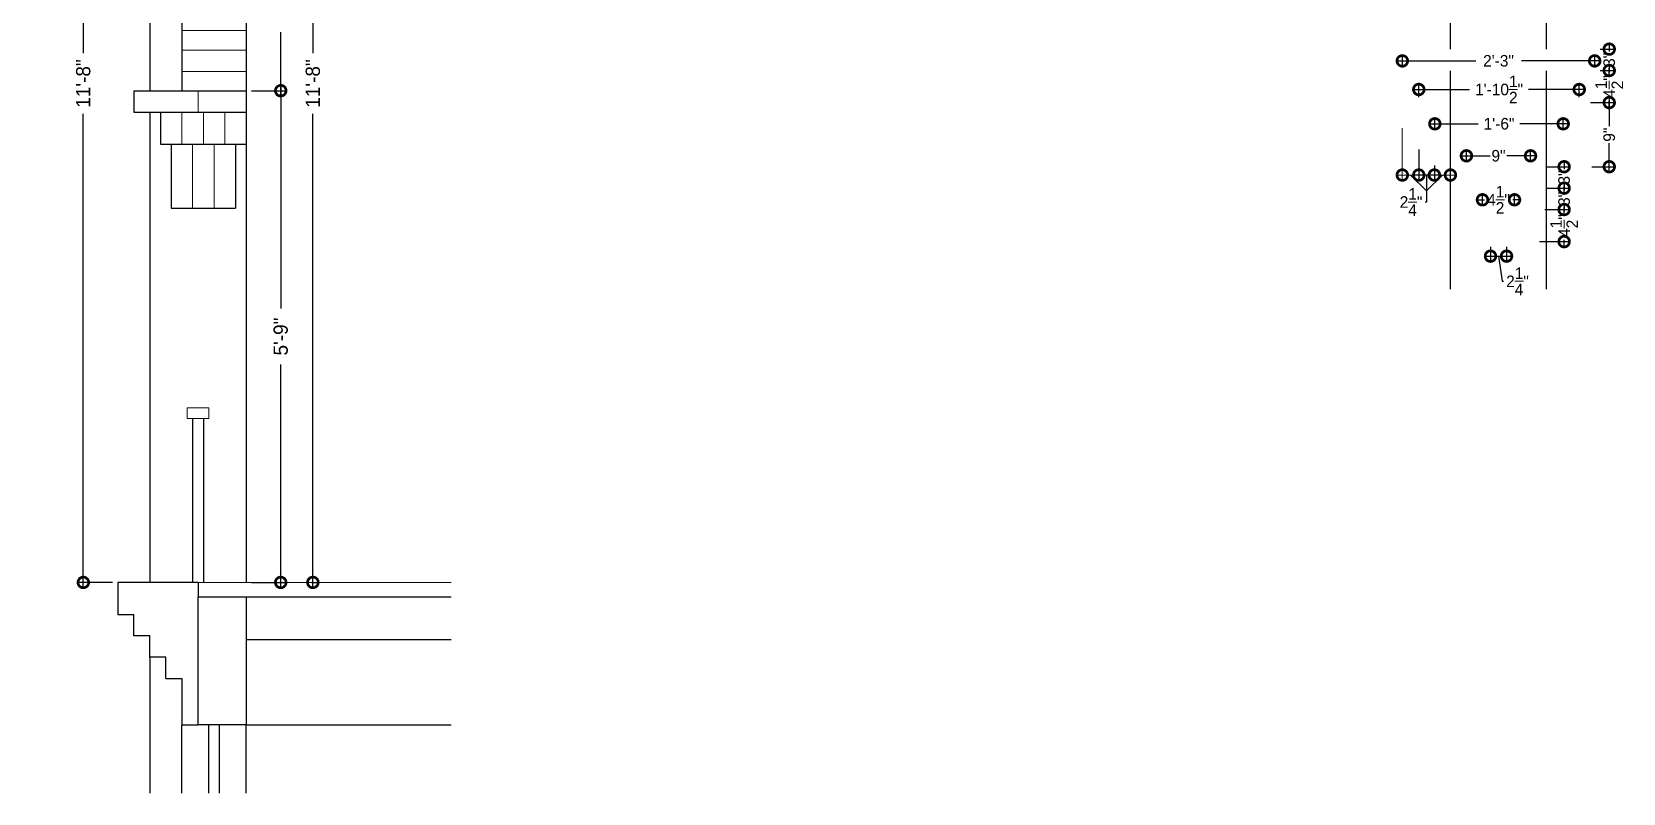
# Model space of a CAD drawing. Header units: millimetres. Extents: x -141861 to -141057, y 13116 to 13652.
# Drawn here: x -141386.8 to -141163.6, y 13116.1 to 13222.9 of the extents above; entities that cross this region are included whole.
import ezdxf
from ezdxf.xclip import XClip

# ---------------------------------------------------------------- set-up
doc = ezdxf.new("R2010")
doc.units = ezdxf.units.MM
doc.header["$XCLIPFRAME"] = 0
doc.layers.get('0').update_dxf_attribs({"color": 254})
for name, color, linetype, lineweight in [('Dim', 7, 'Continuous', 9), ('Floor Finish', 71, 'Continuous', 13), ('Hatch', 252, 'Continuous', 0), ('Stair', 22, 'Continuous', 9)]:
    doc.layers.add(name, color=color, linetype=linetype, lineweight=lineweight)
for name, color, linetype in [('ele', 43, 'Continuous'), ('ele1', 1, 'Continuous'), ('Pillar', 30, 'Continuous'), ('Slab', 3, 'Continuous'), ('Text', 255, 'Continuous'), ('WALL', 40, 'Continuous')]:
    doc.layers.add(name, color=color, linetype=linetype)
doc.dimstyles.new('¾ Scale', dxfattribs={"dimtxt": 1.625, "dimasz": 3, "dimexe": 0.75, "dimexo": 0.75, "dimgap": 0.09, "dimtad": 0, "dimdec": 3, "dimzin": 3, "dimdsep": 46, "dimlunit": 4, "dimtxsty": 'Standard', "dimblk": 'DOTSMALL', "dimcen": 0.09, "dimdle": 0.75, "dimadec": 0, "dimazin": 0, "dimtfac": 1, "dimtdec": 3, "dimtmove": 1, "dimatfit": 3, "dimfxl": 1, "dimtolj": 1, "dimtzin": 0, "dimarcsym": 0})

# ---------------------------------------------------------------- blocks, each defined once
blk = doc.blocks.new('Cangry')
at = {"color": 0, "linetype": 'ByBlock', "lineweight": -2, "ltscale": 3}
for p, q in [((13.5, 0), (-13.5, 0)), ((13.5, -3), (13.5, 0)), ((-13.5, -3), (-13.5, 0)), ((-3.18, -3), (-13.5, -3)), ((-11.25, -3), (-11.25, -7.5)), ((0, -6), (-3.18, -3)), ((3.18, -3), (0, -6)), ((13.5, -3), (3.18, -3)), ((11.39, -3), (11.39, -7.5)), ((-6.75, -7.5), (-11.25, -7.5)), ((-9, -7.5), (-9, -12)), ((6.89, -7.5), (11.39, -7.5)), ((9.14, -7.5), (9.14, -12))]:
    blk.add_line(p, q, dxfattribs=at)
blk.add_lwpolyline([(0, -8.07), (-3.18, -11.25), (0, -14.43), (3.18, -11.25)], close=True, dxfattribs=at)
for centre, start, end in [((-2.45, -11.54), 184.0381, 229.092), ((2.59, -11.54), 310.908, 355.9619)]:
    blk.add_arc(centre, 6.57, start, end, dxfattribs=at)
blk = doc.blocks.new('LINE')
at = {"color": 0, "linetype": 'ByBlock', "lineweight": -2}
blk.add_line((0, 0), (12, 0), dxfattribs=at)
blk = doc.blocks.new('Gutka')
at = {"color": 0, "linetype": 'ByBlock', "lineweight": -2}
blk.add_line((4.5, 7.5), (-4.5, 7.5), dxfattribs=at)
for points in [[(4.5, 10.5), (-4.5, 10.5), (-4.5, 7.5), (4.5, 7.5)], [(-2.25, 7.5), (2.25, 7.5), (2.25, 4.5), (-2.25, 4.5)], [(-1.125, 4.5), (1.125, 4.5), (1.125, 0), (-1.125, 0)]]:
    blk.add_lwpolyline(points, close=True, dxfattribs=at)
blk = doc.blocks.new('_DotSmall')
at = {"layer": 'Text', "color": 0, "const_width": 0.5}
blk.add_lwpolyline([(-0.0625, 0, 1), (0.0625, 0, 1)], format="xyb", close=True, dxfattribs=at)
blk = doc.blocks.new('*D29')
at = {"layer": 'Defpoints', "color": 0, "transparency": 16777216}
for p in [(-141167.55, 13220.51), (-141167.55, 13217.51), (-141165.51, 13217.51)]:
    blk.add_point(p, dxfattribs=at)
at = {"layer": 'Dim', "color": 0, "lineweight": -2, "transparency": 16777216}
for p, q in [((-141166.8, 13220.51), (-141164.76, 13220.51)), ((-141165.51, 13221.26), (-141165.51, 13220.18)), ((-141166.8, 13217.51), (-141164.76, 13217.51)), ((-141165.51, 13216.76), (-141165.51, 13217.83))]:
    blk.add_line(p, q, dxfattribs=at)
at = {"layer": 'Dim', "color": 0, "lineweight": -2, "transparency": 16777216, "xscale": 3, "yscale": 3, "zscale": 3}
for p, rotation in [((-141165.51, 13220.51), 90), ((-141165.51, 13217.51), 270)]:
    blk.add_blockref('_DotSmall', p, dxfattribs=dict(at, rotation=rotation))
at = {"layer": 'Dim', "color": 0, "transparency": 16777216, "insert": (-141165.51, 13219.01), "char_height": 1.625, "attachment_point": 5, "rotation": 90}
blk.add_mtext('\\A1;3"', dxfattribs=at)
blk = doc.blocks.new('*D30')
at = {"layer": 'Defpoints', "color": 0, "transparency": 16777216}
for p in [(-141165.51, 13213.01), (-141168.7, 13204.01), (-141165.51, 13204.01)]:
    blk.add_point(p, dxfattribs=at)
at = {"layer": 'Dim', "color": 0, "lineweight": -2, "transparency": 16777216}
for p, q in [((-141165.51, 13213.76), (-141165.51, 13209.68)), ((-141165.51, 13203.26), (-141165.51, 13207.33)), ((-141167.95, 13204.01), (-141164.76, 13204.01))]:
    blk.add_line(p, q, dxfattribs=at)
at = {"layer": 'Dim', "color": 0, "lineweight": -2, "transparency": 16777216, "xscale": 3, "yscale": 3, "zscale": 3}
for p, rotation in [((-141165.51, 13213.01), 90), ((-141165.51, 13204.01), 270)]:
    blk.add_blockref('_DotSmall', p, dxfattribs=dict(at, rotation=rotation))
at = {"layer": 'Dim', "color": 0, "transparency": 16777216, "insert": (-141165.51, 13208.51), "char_height": 1.625, "attachment_point": 5, "rotation": 90}
blk.add_mtext('\\A1;9"', dxfattribs=at)
blk = doc.blocks.new('*D31')
at = {"layer": 'Defpoints', "color": 0, "transparency": 16777216}
for p in [(-141167.55, 13217.51), (-141168.9, 13213.01), (-141165.51, 13213.01)]:
    blk.add_point(p, dxfattribs=at)
at = {"layer": 'Dim', "color": 0, "lineweight": -2, "transparency": 16777216}
for p, q in [((-141165.51, 13218.26), (-141165.51, 13217.24)), ((-141166.8, 13217.51), (-141164.76, 13217.51)), ((-141168.15, 13213.01), (-141164.76, 13213.01)), ((-141165.51, 13212.26), (-141165.51, 13213.27))]:
    blk.add_line(p, q, dxfattribs=at)
at = {"layer": 'Dim', "color": 0, "lineweight": -2, "transparency": 16777216, "xscale": 3, "yscale": 3, "zscale": 3}
for p, rotation in [((-141165.51, 13217.51), 90), ((-141165.51, 13213.01), 270)]:
    blk.add_blockref('_DotSmall', p, dxfattribs=dict(at, rotation=rotation))
at = {"layer": 'Dim', "color": 0, "transparency": 16777216, "insert": (-141165.51, 13215.26), "char_height": 1.625, "attachment_point": 5, "rotation": 90}
blk.add_mtext('\\A1;4{\\H1.000000x;\\S1/2;}"', dxfattribs=at)
blk = doc.blocks.new('*D32')
at = {"layer": 'Defpoints', "color": 0, "transparency": 16777216}
for p in [(-141175.17, 13204.01), (-141175.17, 13201), (-141171.84, 13201)]:
    blk.add_point(p, dxfattribs=at)
at = {"layer": 'Dim', "color": 0, "lineweight": -2, "transparency": 16777216}
for p, q in [((-141174.42, 13204.01), (-141171.09, 13204.01)), ((-141171.84, 13204.76), (-141171.84, 13203.68)), ((-141174.42, 13201), (-141171.09, 13201)), ((-141171.84, 13200.25), (-141171.84, 13201.33))]:
    blk.add_line(p, q, dxfattribs=at)
at = {"layer": 'Dim', "color": 0, "lineweight": -2, "transparency": 16777216, "xscale": 3, "yscale": 3, "zscale": 3}
for p, rotation in [((-141171.84, 13204.01), 90), ((-141171.84, 13201), 270)]:
    blk.add_blockref('_DotSmall', p, dxfattribs=dict(at, rotation=rotation))
at = {"layer": 'Dim', "color": 0, "transparency": 16777216, "insert": (-141171.84, 13202.5), "char_height": 1.625, "attachment_point": 5, "rotation": 90}
blk.add_mtext('\\A1;3"', dxfattribs=at)
blk = doc.blocks.new('*D33')
at = {"layer": 'Defpoints', "color": 0, "transparency": 16777216}
for p in [(-141175.17, 13201), (-141173.8, 13198), (-141171.84, 13198)]:
    blk.add_point(p, dxfattribs=at)
at = {"layer": 'Dim', "color": 0, "lineweight": -2, "transparency": 16777216}
for p, q in [((-141174.42, 13201), (-141171.09, 13201)), ((-141171.84, 13201.75), (-141171.84, 13200.68)), ((-141171.84, 13197.25), (-141171.84, 13198.33)), ((-141173.05, 13198), (-141171.09, 13198))]:
    blk.add_line(p, q, dxfattribs=at)
at = {"layer": 'Dim', "color": 0, "lineweight": -2, "transparency": 16777216, "xscale": 3, "yscale": 3, "zscale": 3}
for p, rotation in [((-141171.84, 13201), 90), ((-141171.84, 13198), 270)]:
    blk.add_blockref('_DotSmall', p, dxfattribs=dict(at, rotation=rotation))
at = {"layer": 'Dim', "color": 0, "transparency": 16777216, "insert": (-141171.84, 13199.5), "char_height": 1.625, "attachment_point": 5, "rotation": 90}
blk.add_mtext('\\A1;3"', dxfattribs=at)
blk = doc.blocks.new('*D34')
at = {"layer": 'Defpoints', "color": 0, "transparency": 16777216}
for p in [(-141175.3, 13198), (-141176.04, 13193.5), (-141171.84, 13193.5)]:
    blk.add_point(p, dxfattribs=at)
at = {"layer": 'Dim', "color": 0, "lineweight": -2, "transparency": 16777216}
for p, q in [((-141171.84, 13198.75), (-141171.84, 13197.74)), ((-141174.55, 13198), (-141171.09, 13198)), ((-141171.84, 13192.75), (-141171.84, 13193.77)), ((-141175.29, 13193.5), (-141171.09, 13193.5))]:
    blk.add_line(p, q, dxfattribs=at)
at = {"layer": 'Dim', "color": 0, "lineweight": -2, "transparency": 16777216, "xscale": 3, "yscale": 3, "zscale": 3}
for p, rotation in [((-141171.84, 13198), 90), ((-141171.84, 13193.5), 270)]:
    blk.add_blockref('_DotSmall', p, dxfattribs=dict(at, rotation=rotation))
at = {"layer": 'Dim', "color": 0, "transparency": 16777216, "insert": (-141171.84, 13195.75), "char_height": 1.625, "attachment_point": 5, "rotation": 90}
blk.add_mtext('\\A1;4{\\H1.000000x;\\S1/2;}"', dxfattribs=at)
blk = doc.blocks.new('*D35')
at = {"layer": 'Defpoints', "color": 0, "transparency": 16777216}
for p in [(-141167.55, 13218.86), (-141194.54, 13217.51), (-141167.55, 13217.51)]:
    blk.add_point(p, dxfattribs=at)
at = {"layer": 'Dim', "color": 0, "lineweight": -2, "transparency": 16777216}
for p, q in [((-141195.29, 13218.86), (-141184.25, 13218.86)), ((-141194.54, 13218.26), (-141194.54, 13219.61)), ((-141166.8, 13218.86), (-141177.84, 13218.86)), ((-141167.55, 13218.26), (-141167.55, 13219.61))]:
    blk.add_line(p, q, dxfattribs=at)
at = {"layer": 'Dim', "color": 0, "lineweight": -2, "transparency": 16777216, "xscale": 3, "yscale": 3, "zscale": 3, "rotation": 180}
blk.add_blockref('_DotSmall', (-141194.54, 13218.86), dxfattribs=at)
at = {"layer": 'Dim', "color": 0, "lineweight": -2, "transparency": 16777216, "xscale": 3, "yscale": 3, "zscale": 3}
blk.add_blockref('_DotSmall', (-141167.55, 13218.86), dxfattribs=at)
at = {"layer": 'Dim', "color": 0, "transparency": 16777216, "insert": (-141181.05, 13218.86), "char_height": 1.625, "attachment_point": 5}
blk.add_mtext('\\A1;2\'-3"', dxfattribs=at)
blk = doc.blocks.new('*D36')
at = {"layer": 'Defpoints', "color": 0, "transparency": 16777216}
for p in [(-141169.72, 13214.85), (-141192.23, 13213.01), (-141169.72, 13213.01)]:
    blk.add_point(p, dxfattribs=at)
at = {"layer": 'Dim', "color": 0, "lineweight": -2, "transparency": 16777216}
for p, q in [((-141192.98, 13214.85), (-141185.13, 13214.85)), ((-141192.23, 13213.76), (-141192.23, 13215.6)), ((-141168.97, 13214.85), (-141176.82, 13214.85)), ((-141169.72, 13213.76), (-141169.72, 13215.6))]:
    blk.add_line(p, q, dxfattribs=at)
at = {"layer": 'Dim', "color": 0, "lineweight": -2, "transparency": 16777216, "xscale": 3, "yscale": 3, "zscale": 3, "rotation": 180}
blk.add_blockref('_DotSmall', (-141192.23, 13214.85), dxfattribs=at)
at = {"layer": 'Dim', "color": 0, "lineweight": -2, "transparency": 16777216, "xscale": 3, "yscale": 3, "zscale": 3}
blk.add_blockref('_DotSmall', (-141169.72, 13214.85), dxfattribs=at)
at = {"layer": 'Dim', "color": 0, "transparency": 16777216, "insert": (-141180.97, 13214.85), "char_height": 1.625, "attachment_point": 5}
blk.add_mtext('\\A1;1\'-10{\\H1.000000x;\\S1/2;}"', dxfattribs=at)
blk = doc.blocks.new('*D37')
at = {"layer": 'Defpoints', "color": 0, "transparency": 16777216}
for p in [(-141171.97, 13210.03), (-141189.98, 13208.51), (-141171.97, 13208.51)]:
    blk.add_point(p, dxfattribs=at)
at = {"layer": 'Dim', "color": 0, "lineweight": -2, "transparency": 16777216}
for p, q in [((-141190.73, 13210.03), (-141183.91, 13210.03)), ((-141189.98, 13209.26), (-141189.98, 13210.78)), ((-141171.22, 13210.03), (-141178.04, 13210.03)), ((-141171.97, 13209.26), (-141171.97, 13210.78))]:
    blk.add_line(p, q, dxfattribs=at)
at = {"layer": 'Dim', "color": 0, "lineweight": -2, "transparency": 16777216, "xscale": 3, "yscale": 3, "zscale": 3, "rotation": 180}
blk.add_blockref('_DotSmall', (-141189.98, 13210.03), dxfattribs=at)
at = {"layer": 'Dim', "color": 0, "lineweight": -2, "transparency": 16777216, "xscale": 3, "yscale": 3, "zscale": 3}
blk.add_blockref('_DotSmall', (-141171.97, 13210.03), dxfattribs=at)
at = {"layer": 'Dim', "color": 0, "transparency": 16777216, "insert": (-141180.97, 13210.03), "char_height": 1.625, "attachment_point": 5}
blk.add_mtext('\\A1;1\'-6"', dxfattribs=at)
blk = doc.blocks.new('*D38')
at = {"layer": 'Defpoints', "color": 0, "transparency": 16777216}
for p in [(-141176.55, 13205.54), (-141185.55, 13204), (-141176.55, 13204)]:
    blk.add_point(p, dxfattribs=at)
at = {"layer": 'Dim', "color": 0, "lineweight": -2, "transparency": 16777216}
for p, q in [((-141186.3, 13205.54), (-141182.22, 13205.54)), ((-141185.55, 13204.75), (-141185.55, 13206.29)), ((-141175.8, 13205.54), (-141179.87, 13205.54)), ((-141176.55, 13204.75), (-141176.55, 13206.29))]:
    blk.add_line(p, q, dxfattribs=at)
at = {"layer": 'Dim', "color": 0, "lineweight": -2, "transparency": 16777216, "xscale": 3, "yscale": 3, "zscale": 3, "rotation": 180}
blk.add_blockref('_DotSmall', (-141185.55, 13205.54), dxfattribs=at)
at = {"layer": 'Dim', "color": 0, "lineweight": -2, "transparency": 16777216, "xscale": 3, "yscale": 3, "zscale": 3}
blk.add_blockref('_DotSmall', (-141176.55, 13205.54), dxfattribs=at)
at = {"layer": 'Dim', "color": 0, "transparency": 16777216, "insert": (-141181.05, 13205.54), "char_height": 1.625, "attachment_point": 5}
blk.add_mtext('\\A1;9"', dxfattribs=at)
blk = doc.blocks.new('*D39')
at = {"layer": 'Defpoints', "color": 0, "transparency": 16777216}
for p in [(-141178.8, 13199.37), (-141183.3, 13198), (-141178.8, 13198)]:
    blk.add_point(p, dxfattribs=at)
at = {"layer": 'Dim', "color": 0, "lineweight": -2, "transparency": 16777216}
for p, q in [((-141184.05, 13199.37), (-141183.03, 13199.37)), ((-141183.3, 13198.75), (-141183.3, 13200.12)), ((-141178.05, 13199.37), (-141179.06, 13199.37)), ((-141178.8, 13198.75), (-141178.8, 13200.12))]:
    blk.add_line(p, q, dxfattribs=at)
at = {"layer": 'Dim', "color": 0, "lineweight": -2, "transparency": 16777216, "xscale": 3, "yscale": 3, "zscale": 3, "rotation": 180}
blk.add_blockref('_DotSmall', (-141183.3, 13199.37), dxfattribs=at)
at = {"layer": 'Dim', "color": 0, "lineweight": -2, "transparency": 16777216, "xscale": 3, "yscale": 3, "zscale": 3}
blk.add_blockref('_DotSmall', (-141178.8, 13199.37), dxfattribs=at)
at = {"layer": 'Dim', "color": 0, "transparency": 16777216, "insert": (-141181.05, 13199.37), "char_height": 1.625, "attachment_point": 5}
blk.add_mtext('\\A1;4{\\H1.000000x;\\S1/2;}"', dxfattribs=at)
blk = doc.blocks.new('*D40')
at = {"layer": 'Defpoints', "color": 0, "transparency": 16777216}
for p in [(-141182.17, 13193.5), (-141179.92, 13193.5), (-141179.92, 13191.46)]:
    blk.add_point(p, dxfattribs=at)
at = {"layer": 'Dim', "color": 0, "lineweight": -2, "transparency": 16777216}
for p, q in [((-141182.92, 13191.46), (-141179.17, 13191.46)), ((-141182.17, 13192.75), (-141182.17, 13190.71)), ((-141181.05, 13191.46), (-141180.54, 13187.93)), ((-141179.92, 13192.75), (-141179.92, 13190.71)), ((-141180.54, 13187.93), (-141180.36, 13187.93))]:
    blk.add_line(p, q, dxfattribs=at)
at = {"layer": 'Dim', "color": 0, "lineweight": -2, "transparency": 16777216, "xscale": 3, "yscale": 3, "zscale": 3, "rotation": 180}
blk.add_blockref('_DotSmall', (-141182.17, 13191.46), dxfattribs=at)
at = {"layer": 'Dim', "color": 0, "lineweight": -2, "transparency": 16777216, "xscale": 3, "yscale": 3, "zscale": 3}
blk.add_blockref('_DotSmall', (-141179.92, 13191.46), dxfattribs=at)
at = {"layer": 'Dim', "color": 0, "transparency": 16777216, "insert": (-141178.38, 13187.93), "char_height": 1.625, "attachment_point": 5}
blk.add_mtext('\\A1;2{\\H1.000000x;\\S1/4;}"', dxfattribs=at)
blk = doc.blocks.new('*D46')
at = {"layer": 'Defpoints', "color": 0, "transparency": 16777216}
for p in [(-141192.23, 13207.17), (-141190.05, 13204.92), (-141192.23, 13202.84)]:
    blk.add_point(p, dxfattribs=at)
at = {"layer": 'Dim', "color": 0, "lineweight": -2, "transparency": 16777216}
for p, q in [((-141192.23, 13206.42), (-141192.23, 13202.09)), ((-141189.3, 13202.84), (-141192.98, 13202.84)), ((-141191.14, 13202.84), (-141191.15, 13199.06)), ((-141190.05, 13204.17), (-141190.05, 13202.09)), ((-141191.15, 13199.06), (-141191.33, 13199.06))]:
    blk.add_line(p, q, dxfattribs=at)
at = {"layer": 'Dim', "color": 0, "lineweight": -2, "transparency": 16777216, "xscale": 3, "yscale": 3, "zscale": 3, "rotation": 180}
blk.add_blockref('_DotSmall', (-141192.23, 13202.84), dxfattribs=at)
at = {"layer": 'Dim', "color": 0, "lineweight": -2, "transparency": 16777216, "xscale": 3, "yscale": 3, "zscale": 3}
blk.add_blockref('_DotSmall', (-141190.05, 13202.84), dxfattribs=at)
at = {"layer": 'Dim', "color": 0, "transparency": 16777216, "insert": (-141193.32, 13199.06), "char_height": 1.625, "attachment_point": 5}
blk.add_mtext('\\A1;2{\\H1.000000x;\\S1/4;}"', dxfattribs=at)
blk = doc.blocks.new('Arch-9')
at = {"color": 0, "linetype": 'ByBlock', "lineweight": -2}
blk.add_lwpolyline([(99, 0, 0.267949), (84.94, 24.36), (47.25, 46.57), (9.53, 24.34, 0.267572), (-4.5, 0), (0, 0, -0.267949), (11.81, 20.46), (47.25, 41.34), (82.69, 20.46, -0.267949), (94.5, 0)], format="xyb", close=True, dxfattribs=at)
blk = doc.blocks.new('A-Lines')
at = {"color": 0, "linetype": 'ByBlock', "lineweight": -2}
for p, q in [((0, 11.899), (1, 11.899)), ((0, 11.799), (1, 11.799)), ((0, 11.695), (1, 11.695)), ((0, 11.598), (1, 11.598)), ((0, 11.469), (1, 11.469)), ((0, 11.299), (1, 11.299)), ((0, 11.095), (1, 11.095)), ((0, 10.823), (1, 10.823)), ((0, 10.517), (1, 10.517)), ((0, 10.132), (1, 10.132)), ((0, 9.712), (1, 9.712)), ((0, 9.225), (1, 9.225)), ((0, 8.676), (1, 8.676)), ((0, 8.015), (1, 8.015)), ((0, 7.254), (1, 7.254)), ((0, 6.291), (1, 6.291)), ((0, 5.239), (1, 5.239)), ((0, 3.976), (1, 3.976)), ((0, 2.666), (1, 2.666)), ((0, 1.267), (1, 1.267))]:
    blk.add_line(p, q, dxfattribs=at)
blk = doc.blocks.new('*D58')
at = {"layer": 'Defpoints', "color": 0, "transparency": 16777216}
for p in [(-141356.77, 13214.68), (-141351.91, 13214.68), (-141356.77, 13145.68)]:
    blk.add_point(p, dxfattribs=at)
at = {"layer": 'Dim', "color": 0, "lineweight": -2, "transparency": 16777216}
for p, q in [((-141356.02, 13214.68), (-141351.16, 13214.68)), ((-141351.91, 13215.43), (-141351.91, 13184.1)), ((-141351.91, 13144.93), (-141351.91, 13176.26)), ((-141356.02, 13145.68), (-141351.16, 13145.68))]:
    blk.add_line(p, q, dxfattribs=at)
at = {"layer": 'Dim', "color": 0, "lineweight": -2, "transparency": 16777216, "xscale": 3, "yscale": 3, "zscale": 3}
for p, rotation in [((-141351.91, 13214.68), 90), ((-141351.91, 13145.68), 270)]:
    blk.add_blockref('_DotSmall', p, dxfattribs=dict(at, rotation=rotation))
at = {"layer": 'Dim', "color": 0, "transparency": 16777216, "insert": (-141351.91, 13180.18), "char_height": 2, "attachment_point": 5, "rotation": 90}
blk.add_mtext('\\A1;5\'-9"', dxfattribs=at)
blk = doc.blocks.new('*D59')
at = {"layer": 'Defpoints', "color": 0, "transparency": 16777216}
for p in [(-141356.77, 13240.27), (-141351.91, 13240.27), (-141356.77, 13214.68)]:
    blk.add_point(p, dxfattribs=at)
at = {"layer": 'Dim', "color": 0, "lineweight": -2, "transparency": 16777216}
for p, q in [((-141351.91, 13241.02), (-141351.91, 13232.07)), ((-141356.02, 13240.27), (-141351.16, 13240.27)), ((-141351.91, 13213.93), (-141351.91, 13222.89)), ((-141356.02, 13214.68), (-141351.16, 13214.68))]:
    blk.add_line(p, q, dxfattribs=at)
at = {"layer": 'Dim', "color": 0, "lineweight": -2, "transparency": 16777216, "xscale": 3, "yscale": 3, "zscale": 3}
for p, rotation in [((-141351.91, 13240.27), 90), ((-141351.91, 13214.68), 270)]:
    blk.add_blockref('_DotSmall', p, dxfattribs=dict(at, rotation=rotation))
at = {"layer": 'Dim', "color": 0, "transparency": 16777216, "insert": (-141351.91, 13227.48), "char_height": 2, "attachment_point": 5, "rotation": 90}
blk.add_mtext('\\A1;2\'-1{\\H1.000000x;\\S5/8;}"', dxfattribs=at)
blk = doc.blocks.new('*D61')
at = {"layer": 'Defpoints', "color": 0, "transparency": 16777216}
for p in [(-141348.31, 13285.68), (-141348.31, 13145.68), (-141347.4, 13145.68)]:
    blk.add_point(p, dxfattribs=at)
at = {"layer": 'Dim', "color": 0, "lineweight": -2, "transparency": 16777216}
for p, q in [((-141347.56, 13285.68), (-141346.65, 13285.68)), ((-141347.4, 13286.43), (-141347.4, 13219.94)), ((-141347.4, 13144.93), (-141347.4, 13211.42)), ((-141347.56, 13145.68), (-141346.65, 13145.68))]:
    blk.add_line(p, q, dxfattribs=at)
at = {"layer": 'Dim', "color": 0, "lineweight": -2, "transparency": 16777216, "xscale": 3, "yscale": 3, "zscale": 3}
for p, rotation in [((-141347.4, 13285.68), 90), ((-141347.4, 13145.68), 270)]:
    blk.add_blockref('_DotSmall', p, dxfattribs=dict(at, rotation=rotation))
at = {"layer": 'Dim', "color": 0, "transparency": 16777216, "insert": (-141347.4, 13215.68), "char_height": 2, "attachment_point": 5, "rotation": 90}
blk.add_mtext('\\A1;11\'-8"', dxfattribs=at)
blk = doc.blocks.new('*D65')
at = {"layer": 'Defpoints', "color": 0, "transparency": 16777216}
for p in [(-141377.02, 13285.68), (-141379.61, 13145.68), (-141374.77, 13145.68)]:
    blk.add_point(p, dxfattribs=at)
at = {"layer": 'Dim', "color": 0, "lineweight": -2, "transparency": 16777216}
for p, q in [((-141377.77, 13285.68), (-141380.36, 13285.68)), ((-141379.61, 13286.43), (-141379.61, 13219.94)), ((-141379.61, 13144.93), (-141379.61, 13211.42)), ((-141375.52, 13145.68), (-141380.36, 13145.68))]:
    blk.add_line(p, q, dxfattribs=at)
at = {"layer": 'Dim', "color": 0, "lineweight": -2, "transparency": 16777216, "xscale": 3, "yscale": 3, "zscale": 3}
for p, rotation in [((-141379.61, 13285.68), 90), ((-141379.61, 13145.68), 270)]:
    blk.add_blockref('_DotSmall', p, dxfattribs=dict(at, rotation=rotation))
at = {"layer": 'Dim', "color": 0, "transparency": 16777216, "insert": (-141379.61, 13215.68), "char_height": 2, "attachment_point": 5, "rotation": 90}
blk.add_mtext('\\A1;11\'-8"', dxfattribs=at)

msp = doc.modelspace()

# ---------------------------------------------------------------- linework, layer by layer
at = {"linetype": 'ByBlock', "lineweight": -2}
for p, q in [((-141365.7691, 13116.1096), (-141365.7691, 13125.6785)), ((-141362.0191, 13116.1096), (-141362.0191, 13125.6785)), ((-141360.5191, 13116.1096), (-141360.5191, 13125.6785)), ((-141356.7691, 13116.1096), (-141356.7691, 13125.6785))]:
    msp.add_line(p, q, dxfattribs=at)
at = {"layer": 'Dim'}
for p, q in [((-141194.5446, 13209.4238), (-141194.5446, 13202.0921)), ((-141191.4827, 13202.8421), (-141195.2946, 13202.8421)), ((-141193.3887, 13202.8421), (-141191.1459, 13200.6439)), ((-141188.9202, 13202.8421), (-141191.1459, 13200.6439)), ((-141187.0452, 13202.8421), (-141190.7952, 13202.8421)), ((-141190.0452, 13203.2556), (-141190.0452, 13202.0921)), ((-141187.7952, 13203.2556), (-141187.7952, 13202.0921))]:
    msp.add_line(p, q, dxfattribs=at)
at = {"layer": 'ele1', "linetype": 'Continuous', "ltscale": 3}
for p, q in [((-141372.5186, 13214.6785), (-141372.5191, 13211.6785)), ((-141372.5186, 13214.6785), (-141356.7691, 13214.6785)), ((-141372.5191, 13211.6785), (-141356.7691, 13211.6785)), ((-141368.7691, 13211.6785), (-141368.7691, 13207.1785)), ((-141368.7691, 13207.1785), (-141356.7691, 13207.1785)), ((-141367.2691, 13207.1785), (-141367.2691, 13198.1785)), ((-141358.2691, 13207.1785), (-141358.2691, 13198.1785)), ((-141367.2691, 13198.1785), (-141358.2691, 13198.1785))]:
    msp.add_line(p, q, dxfattribs=at)
at = {"layer": 'ele1'}
for p, q in [((-141370.2691, 13135.1785), (-141370.2691, 13116.1096)), ((-141356.7691, 13125.6785), (-141328.0024, 13125.6785))]:
    msp.add_line(p, q, dxfattribs=at)
at = {"layer": 'Floor Finish'}
msp.add_line((-141363.5191, 13145.6785), (-141328.0024, 13145.6785), dxfattribs=at)
at = {"layer": 'Hatch'}
for p, q in [((-141363.5186, 13214.6768), (-141363.5191, 13211.6768)), ((-141365.7691, 13211.6785), (-141365.7691, 13207.1785)), ((-141362.7691, 13207.1785), (-141362.7691, 13211.6785)), ((-141359.7691, 13207.1785), (-141359.7691, 13211.6785)), ((-141364.2691, 13207.1785), (-141364.2691, 13198.1785)), ((-141361.2691, 13207.1785), (-141361.2691, 13198.1785))]:
    msp.add_line(p, q, dxfattribs=at)
at = {"layer": 'Pillar'}
for p, q in [((-141370.2691, 13272.1785), (-141370.2691, 13214.6785)), ((-141365.7691, 13240.2727), (-141365.7691, 13214.6785)), ((-141356.7691, 13240.2727), (-141356.7691, 13145.6785)), ((-141370.2691, 13211.6785), (-141370.2691, 13145.6785))]:
    msp.add_line(p, q, dxfattribs=at)
at = {"layer": 'Slab'}
for p, q in [((-141363.5191, 13145.6785), (-141363.5191, 13143.6785)), ((-141356.7691, 13143.6785), (-141328.0024, 13143.6785)), ((-141356.7691, 13137.6785), (-141328.0024, 13137.6785))]:
    msp.add_line(p, q, dxfattribs=at)
msp.add_lwpolyline([(-141363.5191, 13143.6785), (-141356.7691, 13143.6785), (-141356.7691, 13125.6785), (-141363.5191, 13125.6785)], close=True, dxfattribs=at)
at = {"layer": 'Stair'}
msp.add_line((-141362.5191, 13168.6785), (-141364.5191, 13168.6785), dxfattribs=at)
at = {"layer": 'Stair', "lineweight": -2}
for p, q in [((-141364.2691, 13168.6785), (-141364.2691, 13145.6785)), ((-141362.7691, 13168.6785), (-141362.7691, 13145.6785))]:
    msp.add_line(p, q, dxfattribs=at)
at = {"layer": 'Stair'}
msp.add_lwpolyline([(-141365.0191, 13170.1785), (-141365.0191, 13168.6785), (-141362.0191, 13168.6785), (-141362.0191, 13170.1785)], close=True, dxfattribs=at)
at = {"layer": 'WALL'}
for p, q in [((-141374.7691, 13145.6785), (-141374.7691, 13141.1785)), ((-141363.5191, 13145.6785), (-141374.7691, 13145.6785)), ((-141374.7691, 13141.1785), (-141372.5191, 13141.1785)), ((-141372.5191, 13138.1785), (-141372.5191, 13141.1785)), ((-141370.2691, 13138.1785), (-141372.5191, 13138.1785)), ((-141370.2691, 13135.1785), (-141370.2691, 13138.1785)), ((-141368.0191, 13135.1785), (-141370.2691, 13135.1785)), ((-141368.0191, 13132.1785), (-141368.0191, 13135.1785)), ((-141368.0191, 13132.1785), (-141365.7691, 13132.1785)), ((-141365.7691, 13132.1785), (-141365.7691, 13125.6785)), ((-141365.7691, 13125.6785), (-141363.5191, 13125.6785))]:
    msp.add_line(p, q, dxfattribs=at)

# ---------------------------------------------------------------- block references
at = {"layer": 'Dim', "xscale": 3, "yscale": 3, "zscale": 3, "rotation": 180}
for p in [(-141194.5446, 13202.8421), (-141190.0452, 13202.8421)]:
    msp.add_blockref('_DotSmall', p, dxfattribs=at)
at = {"layer": 'Dim', "xscale": 3, "yscale": 3, "zscale": 3}
msp.add_blockref('_DotSmall', (-141187.7952, 13202.8421), dxfattribs=at)
at = {"layer": 'ele'}
ref = msp.add_blockref('Cangry', (-141266.5452, 13220.5056), dxfattribs=dict(at, row_count=2, column_count=2, row_spacing=140, column_spacing=85.5))
XClip(ref).set_block_clipping_path([(61.9705387774, -33.6711723744), (110.0423510309, 22.6296076306)])
at = {"layer": 'ele1'}
ref = msp.add_blockref('Arch-9', (-141444.128, 13214.6785), dxfattribs=dict(at, row_count=2, column_count=1, row_spacing=140, column_spacing=0))
XClip(ref).set_block_clipping_path([(-118.0985831644, -87.3271540651), (7.1085433672, 78.7282955511)])
ref = msp.add_blockref('Gutka', (-141266.5452, 13193.5032), dxfattribs=dict(at, row_count=2, column_count=2, row_spacing=140, column_spacing=85.5))
XClip(ref).set_block_clipping_path([(61.9705387775, -6.6688080863), (110.042351031, 49.6319719187)])
at = {"layer": 'Hatch', "xscale": 9, "yscale": 2.125, "zscale": 9}
msp.add_blockref('A-Lines', (-141365.7691, 13214.6785), dxfattribs=at)
at = {"layer": 'Pillar'}
ref = msp.add_blockref('LINE', (-141187.7952, 13220.5056), dxfattribs=dict(at, xscale=-4.700000000000728, yscale=4.690000000000509, zscale=4.69, rotation=270, row_count=2, column_count=2, row_spacing=13.5, column_spacing=-140))
XClip(ref).set_block_clipping_path([(-7.1640792286, -3.577710282), (4.8148101342, 6.672143077)])
ref = msp.add_blockref('LINE', (-141187.7952, 13150.5056), dxfattribs=dict(at, xscale=-5.579999999999927, yscale=4.690000000000509, zscale=4.69, rotation=270, row_count=2, column_count=2, row_spacing=13.5, column_spacing=-140))
XClip(ref).set_block_clipping_path([(6.5105425852, -3.577710282), (16.6002881058, 6.672143077)])

# ---------------------------------------------------------------- dimensions: what is measured, and where the dimension line sits
at = {"layer": 'Dim'}
for base, p1, p2, picture, middle in [((-141379.6146, 13145.6785), (-141377.0191, 13285.6785), (-141374.7691, 13145.6785), '*D65', (-141379.6146, 13215.6785)), ((-141347.4046, 13145.6785), (-141348.314, 13285.6785), (-141348.314, 13145.6785), '*D61', (-141347.4046, 13215.6785)), ((-141351.9092, 13240.2727), (-141356.7691, 13214.6785), (-141356.7691, 13240.2727), '*D59', (-141351.9092, 13227.4756)), ((-141351.9092, 13214.6785), (-141356.7691, 13145.6785), (-141356.7691, 13214.6785), '*D58', (-141351.9092, 13180.1785))]:
    dim = msp.add_linear_dim(base=base, p1=p1, p2=p2, angle=90, dimstyle='¾ Scale', override={"dimtxt": 2}, dxfattribs=at)
    dim.commit()
    dim.dimension.update_dxf_attribs({"geometry": picture, "text_midpoint": middle})
for base, p1, p2, picture, middle in [((-141165.5058, 13217.5056), (-141167.5457, 13220.5056), (-141167.5457, 13217.5056), '*D29', (-141165.5058, 13219.0056)), ((-141165.5058, 13213.0056), (-141167.5457, 13217.5056), (-141168.8965, 13213.0056), '*D31', (-141165.5058, 13215.2556)), ((-141165.5058, 13204.0056), (-141165.5058, 13213.0056), (-141168.6971, 13204.0056), '*D30', (-141165.5058, 13208.5056)), ((-141171.8416, 13201.0032), (-141175.17, 13204.0056), (-141175.17, 13201.0032), '*D32', (-141171.8416, 13202.5044)), ((-141171.8416, 13198.0032), (-141175.17, 13201.0032), (-141173.7965, 13198.0032), '*D33', (-141171.8416, 13199.5032)), ((-141171.8416, 13193.5032), (-141175.3032, 13198.0032), (-141176.0396, 13193.5032), '*D34', (-141171.8416, 13195.7532))]:
    dim = msp.add_linear_dim(base=base, p1=p1, p2=p2, angle=90, dimstyle='¾ Scale', dxfattribs=at)
    dim.commit()
    dim.dimension.update_dxf_attribs({"geometry": picture, "text_midpoint": middle})
for base, p1, p2, picture, middle in [((-141167.5457, 13218.8564), (-141194.5446, 13217.5056), (-141167.5457, 13217.5056), '*D35', (-141181.0452, 13218.8564)), ((-141169.71716, 13214.85107), (-141192.23269, 13213.00559), (-141169.71716, 13213.00559), '*D36', (-141180.97493, 13214.85107)), ((-141171.96716, 13210.02894), (-141189.98269, 13208.50559), (-141171.96716, 13208.50559), '*D37', (-141180.97493, 13210.02894)), ((-141176.5452, 13205.5444), (-141185.5452, 13204.0032), (-141176.5452, 13204.0032), '*D38', (-141181.0452, 13205.5444)), ((-141178.7952, 13199.374), (-141183.2952, 13198.0032), (-141178.7952, 13198.0032), '*D39', (-141181.0452, 13199.374))]:
    dim = msp.add_linear_dim(base=base, p1=p1, p2=p2, dimstyle='¾ Scale', dxfattribs=at)
    dim.commit()
    dim.dimension.update_dxf_attribs({"geometry": picture, "text_midpoint": middle})
for base, p1, p2, picture, middle in [((-141192.2326888029, 13202.8420922139), (-141190.0451888029, 13204.9238427896), (-141192.2326888029, 13207.1738427896), '*D46', (-141191.4209974661, 13199.0598904209)), ((-141179.9202, 13191.4613), (-141182.1702, 13193.5032), (-141179.9202, 13193.5032), '*D40', (-141180.2712, 13187.9283))]:
    dim = msp.add_linear_dim(base=base, p1=p1, p2=p2, dimstyle='¾ Scale', dxfattribs=at)
    dim.commit()
    dim.dimension.update_dxf_attribs({"geometry": picture, "text_midpoint": middle, "dimtype": 160})

doc.saveas('drawing.dxf')
